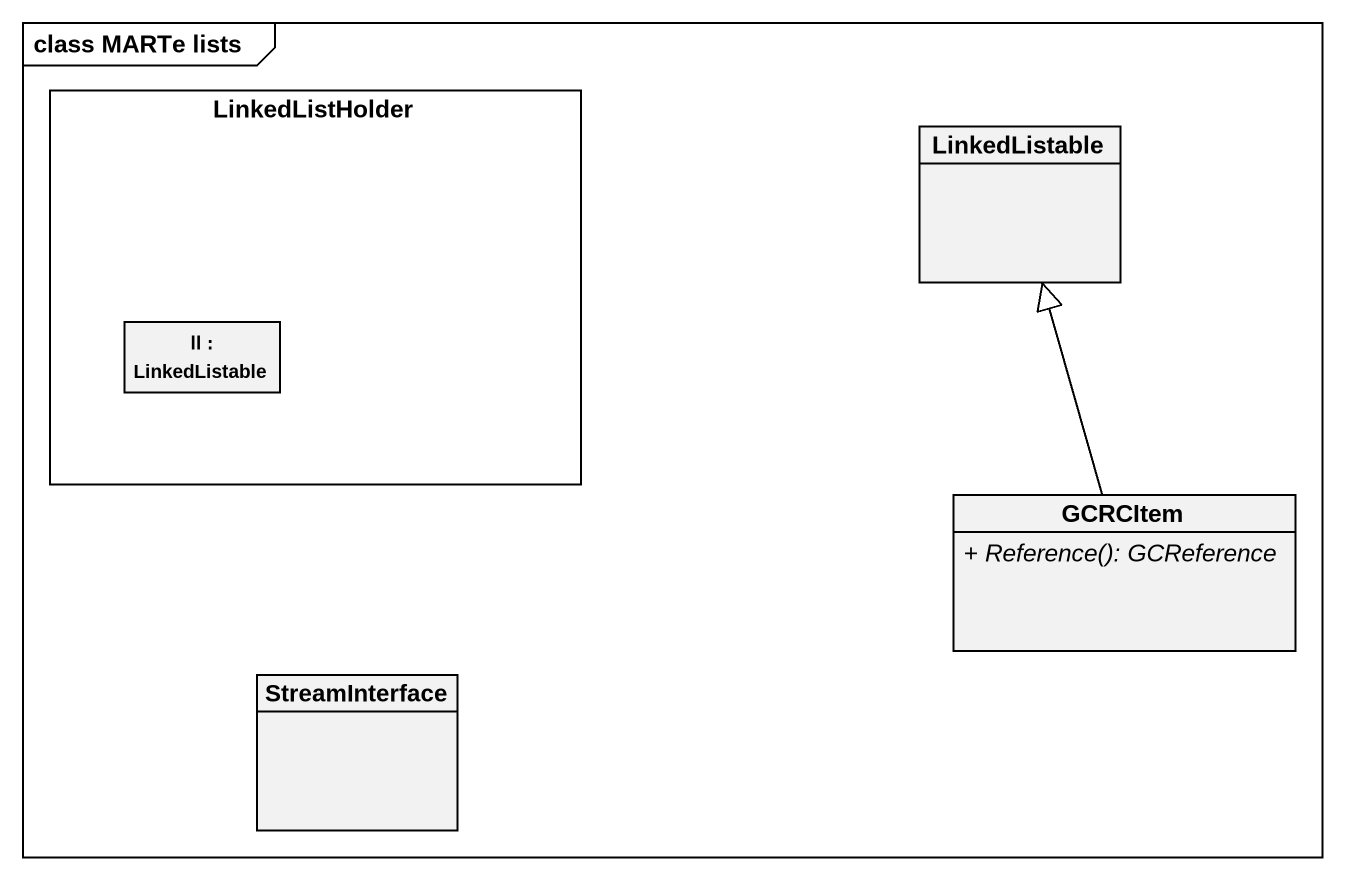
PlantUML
@startuml
mainframe class MARTe lists
allowmixing
hide circle
hide empty members
skinparam classAttributeIconSize 0
rectangle LinkedListHolder {
  rectangle "ll : LinkedListable" as ll
}
class LinkedListable
class GCRCItem {
  {abstract} + Reference(): GCReference
}
class StreamInterface
GCRCItem -up-|> LinkedListable
@enduml
